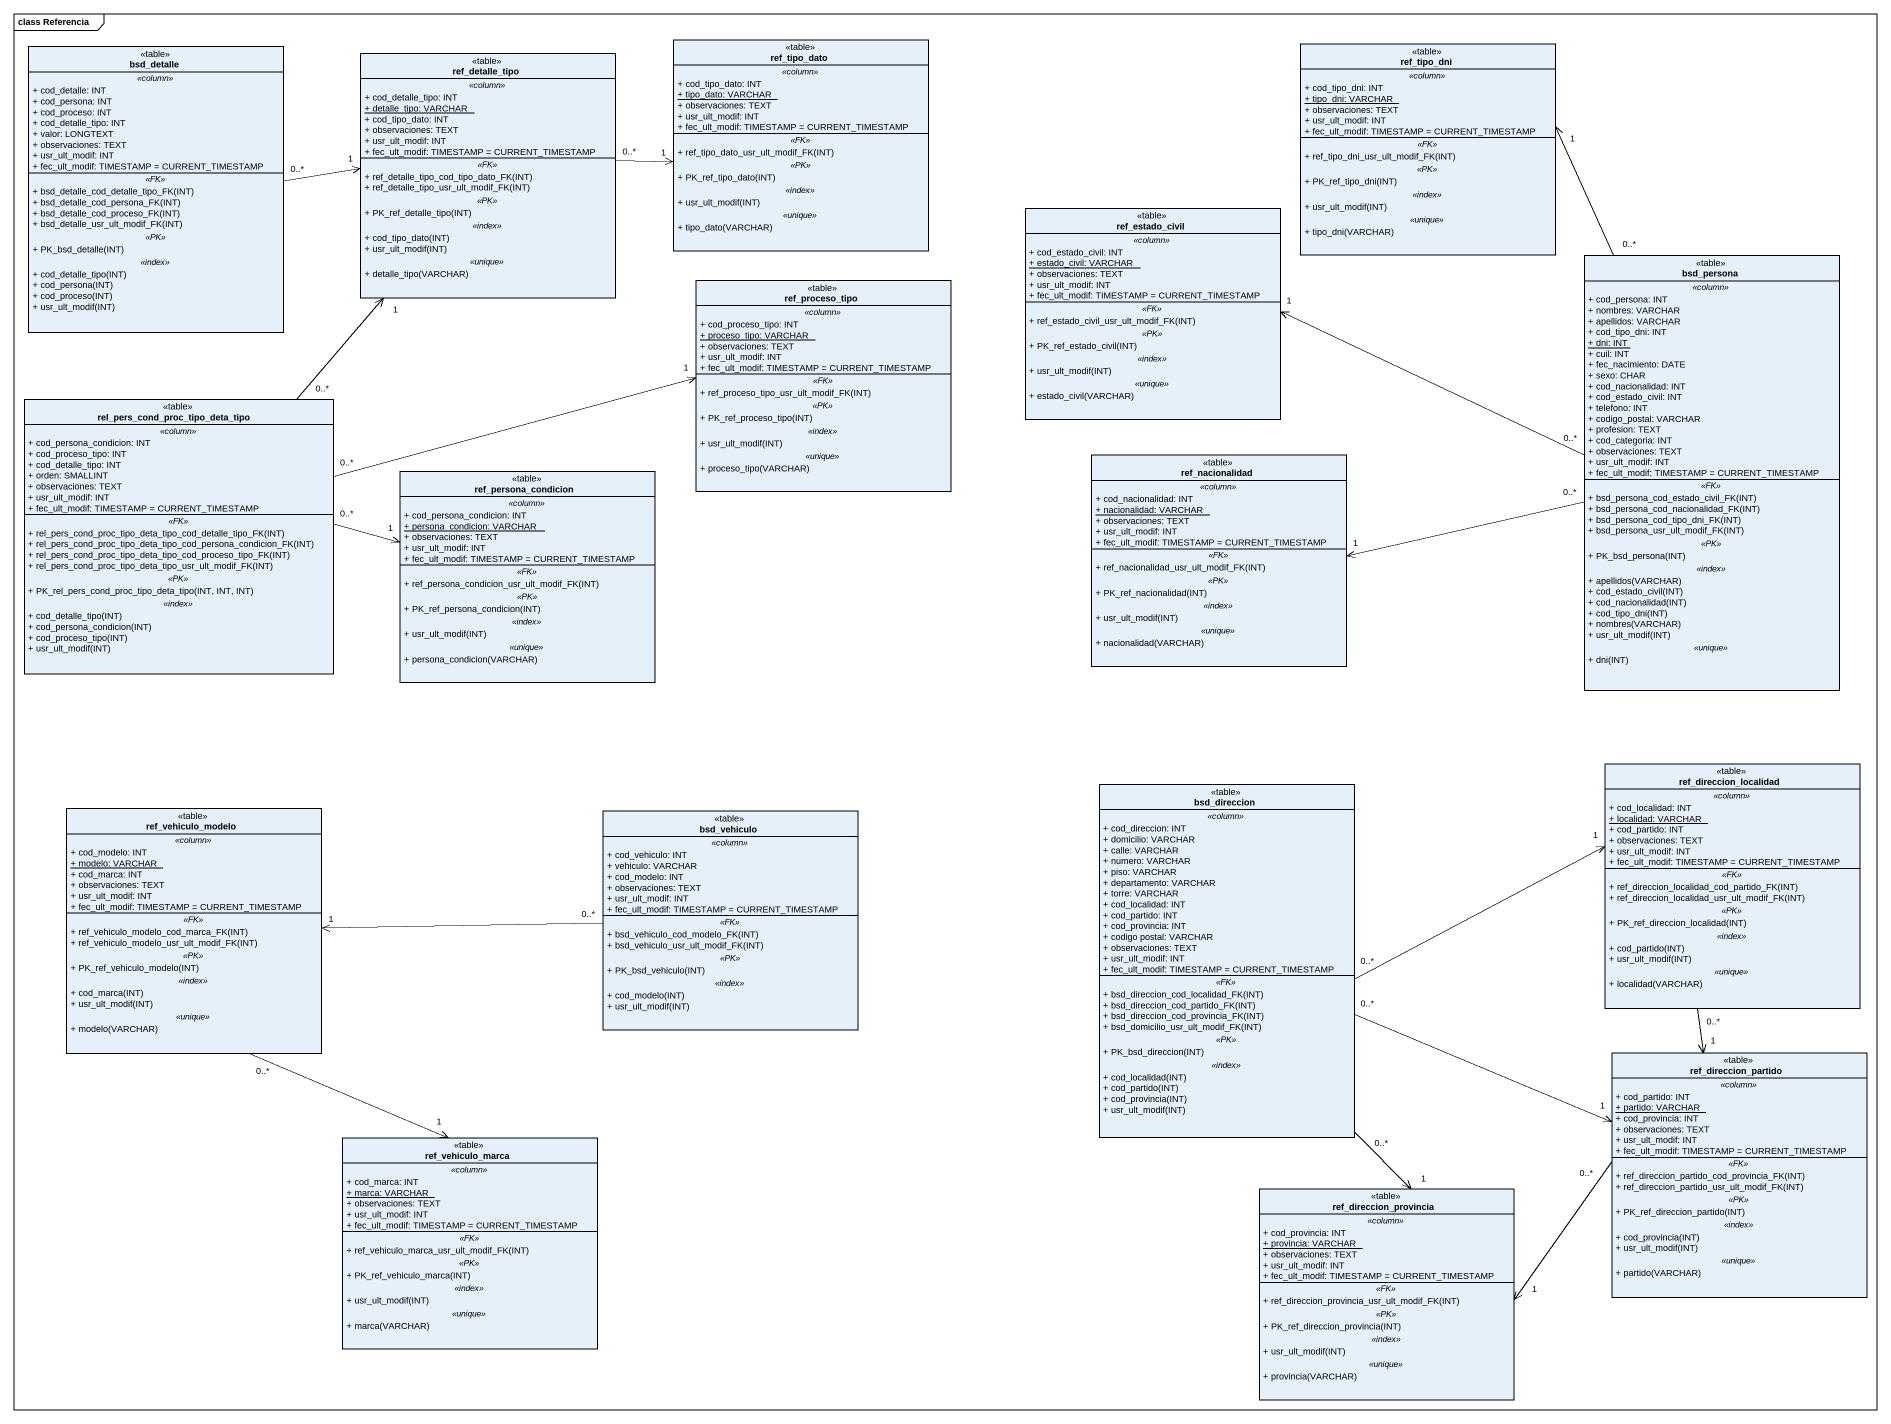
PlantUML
@startuml
mainframe class Referencia
hide circle
hide empty members
skinparam classAttributeIconSize 0
class ref_tipo_dato <<table>> {
  .. <<column>> ..
  + cod_tipo_dato: INT
  {static} + tipo_dato: VARCHAR
  + observaciones: TEXT
  + usr_ult_modif: INT
  + fec_ult_modif: TIMESTAMP = CURRENT_TIMESTAMP
  .. <<FK>> ..
  + ref_tipo_dato_usr_ult_modif_FK(INT)
  .. <<PK>> ..
  + PK_ref_tipo_dato(INT)
  .. <<index>> ..
  + usr_ult_modif(INT)
  .. <<unique>> ..
  + tipo_dato(VARCHAR)
}
class bsd_detalle <<table>> {
  .. <<column>> ..
  + cod_detalle: INT
  + cod_persona: INT
  + cod_proceso: INT
  + cod_detalle_tipo: INT
  + valor: LONGTEXT
  + observaciones: TEXT
  + usr_ult_modif: INT
  + fec_ult_modif: TIMESTAMP = CURRENT_TIMESTAMP
  .. <<FK>> ..
  + bsd_detalle_cod_detalle_tipo_FK(INT)
  + bsd_detalle_cod_persona_FK(INT)
  + bsd_detalle_cod_proceso_FK(INT)
  + bsd_detalle_usr_ult_modif_FK(INT)
  .. <<PK>> ..
  + PK_bsd_detalle(INT)
  .. <<index>> ..
  + cod_detalle_tipo(INT)
  + cod_persona(INT)
  + cod_proceso(INT)
  + usr_ult_modif(INT)
}
class ref_detalle_tipo <<table>> {
  .. <<column>> ..
  + cod_detalle_tipo: INT
  {static} + detalle_tipo: VARCHAR
  + cod_tipo_dato: INT
  + observaciones: TEXT
  + usr_ult_modif: INT
  + fec_ult_modif: TIMESTAMP = CURRENT_TIMESTAMP
  .. <<FK>> ..
  + ref_detalle_tipo_cod_tipo_dato_FK(INT)
  + ref_detalle_tipo_usr_ult_modif_FK(INT)
  .. <<PK>> ..
  + PK_ref_detalle_tipo(INT)
  .. <<index>> ..
  + cod_tipo_dato(INT)
  + usr_ult_modif(INT)
  .. <<unique>> ..
  + detalle_tipo(VARCHAR)
}
class ref_tipo_dni <<table>> {
  .. <<column>> ..
  + cod_tipo_dni: INT
  {static} + tipo_dni: VARCHAR
  + observaciones: TEXT
  + usr_ult_modif: INT
  + fec_ult_modif: TIMESTAMP = CURRENT_TIMESTAMP
  .. <<FK>> ..
  + ref_tipo_dni_usr_ult_modif_FK(INT)
  .. <<PK>> ..
  + PK_ref_tipo_dni(INT)
  .. <<index>> ..
  + usr_ult_modif(INT)
  .. <<unique>> ..
  + tipo_dni(VARCHAR)
}
class ref_estado_civil <<table>> {
  .. <<column>> ..
  + cod_estado_civil: INT
  {static} + estado_civil: VARCHAR
  + observaciones: TEXT
  + usr_ult_modif: INT
  + fec_ult_modif: TIMESTAMP = CURRENT_TIMESTAMP
  .. <<FK>> ..
  + ref_estado_civil_usr_ult_modif_FK(INT)
  .. <<PK>> ..
  + PK_ref_estado_civil(INT)
  .. <<index>> ..
  + usr_ult_modif(INT)
  .. <<unique>> ..
  + estado_civil(VARCHAR)
}
class bsd_persona <<table>> {
  .. <<column>> ..
  + cod_persona: INT
  + nombres: VARCHAR
  + apellidos: VARCHAR
  + cod_tipo_dni: INT
  {static} + dni: INT
  + cuil: INT
  + fec_nacimiento: DATE
  + sexo: CHAR
  + cod_nacionalidad: INT
  + cod_estado_civil: INT
  + telefono: INT
  + codigo_postal: VARCHAR
  + profesion: TEXT
  + cod_categoria: INT
  + observaciones: TEXT
  + usr_ult_modif: INT
  + fec_ult_modif: TIMESTAMP = CURRENT_TIMESTAMP
  .. <<FK>> ..
  + bsd_persona_cod_estado_civil_FK(INT)
  + bsd_persona_cod_nacionalidad_FK(INT)
  + bsd_persona_cod_tipo_dni_FK(INT)
  + bsd_persona_usr_ult_modif_FK(INT)
  .. <<PK>> ..
  + PK_bsd_persona(INT)
  .. <<index>> ..
  + apellidos(VARCHAR)
  + cod_estado_civil(INT)
  + cod_nacionalidad(INT)
  + cod_tipo_dni(INT)
  + nombres(VARCHAR)
  + usr_ult_modif(INT)
  .. <<unique>> ..
  + dni(INT)
}
class ref_proceso_tipo <<table>> {
  .. <<column>> ..
  + cod_proceso_tipo: INT
  {static} + proceso_tipo: VARCHAR
  + observaciones: TEXT
  + usr_ult_modif: INT
  + fec_ult_modif: TIMESTAMP = CURRENT_TIMESTAMP
  .. <<FK>> ..
  + ref_proceso_tipo_usr_ult_modif_FK(INT)
  .. <<PK>> ..
  + PK_ref_proceso_tipo(INT)
  .. <<index>> ..
  + usr_ult_modif(INT)
  .. <<unique>> ..
  + proceso_tipo(VARCHAR)
}
class "rel_pers_cond_proc_tipo_deta_tipo" as rel_pers_cond_proc_tipo <<table>> {
  .. <<column>> ..
  + cod_persona_condicion: INT
  + cod_proceso_tipo: INT
  + cod_detalle_tipo: INT
  + orden: SMALLINT
  + observaciones: TEXT
  + usr_ult_modif: INT
  + fec_ult_modif: TIMESTAMP = CURRENT_TIMESTAMP
  .. <<FK>> ..
  + rel_pers_cond_proc_tipo_deta_tipo_cod_detalle_tipo_FK(INT)
  + rel_pers_cond_proc_tipo_deta_tipo_cod_persona_condicion_FK(INT)
  + rel_pers_cond_proc_tipo_deta_tipo_cod_proceso_tipo_FK(INT)
  + rel_pers_cond_proc_tipo_deta_tipo_usr_ult_modif_FK(INT)
  .. <<PK>> ..
  + PK_rel_pers_cond_proc_tipo_deta_tipo(INT, INT, INT)
  .. <<index>> ..
  + cod_detalle_tipo(INT)
  + cod_persona_condicion(INT)
  + cod_proceso_tipo(INT)
  + usr_ult_modif(INT)
}
class ref_nacionalidad <<table>> {
  .. <<column>> ..
  + cod_nacionalidad: INT
  {static} + nacionalidad: VARCHAR
  + observaciones: TEXT
  + usr_ult_modif: INT
  + fec_ult_modif: TIMESTAMP = CURRENT_TIMESTAMP
  .. <<FK>> ..
  + ref_nacionalidad_usr_ult_modif_FK(INT)
  .. <<PK>> ..
  + PK_ref_nacionalidad(INT)
  .. <<index>> ..
  + usr_ult_modif(INT)
  .. <<unique>> ..
  + nacionalidad(VARCHAR)
}
class ref_persona_condicion <<table>> {
  .. <<column>> ..
  + cod_persona_condicion: INT
  {static} + persona_condicion: VARCHAR
  + observaciones: TEXT
  + usr_ult_modif: INT
  + fec_ult_modif: TIMESTAMP = CURRENT_TIMESTAMP
  .. <<FK>> ..
  + ref_persona_condicion_usr_ult_modif_FK(INT)
  .. <<PK>> ..
  + PK_ref_persona_condicion(INT)
  .. <<index>> ..
  + usr_ult_modif(INT)
  .. <<unique>> ..
  + persona_condicion(VARCHAR)
}
class ref_direccion_localidad <<table>> {
  .. <<column>> ..
  + cod_localidad: INT
  {static} + localidad: VARCHAR
  + cod_partido: INT
  + observaciones: TEXT
  + usr_ult_modif: INT
  + fec_ult_modif: TIMESTAMP = CURRENT_TIMESTAMP
  .. <<FK>> ..
  + ref_direccion_localidad_cod_partido_FK(INT)
  + ref_direccion_localidad_usr_ult_modif_FK(INT)
  .. <<PK>> ..
  + PK_ref_direccion_localidad(INT)
  .. <<index>> ..
  + cod_partido(INT)
  + usr_ult_modif(INT)
  .. <<unique>> ..
  + localidad(VARCHAR)
}
class ref_vehiculo_modelo <<table>> {
  .. <<column>> ..
  + cod_modelo: INT
  {static} + modelo: VARCHAR
  + cod_marca: INT
  + observaciones: TEXT
  + usr_ult_modif: INT
  + fec_ult_modif: TIMESTAMP = CURRENT_TIMESTAMP
  .. <<FK>> ..
  + ref_vehiculo_modelo_cod_marca_FK(INT)
  + ref_vehiculo_modelo_usr_ult_modif_FK(INT)
  .. <<PK>> ..
  + PK_ref_vehiculo_modelo(INT)
  .. <<index>> ..
  + cod_marca(INT)
  + usr_ult_modif(INT)
  .. <<unique>> ..
  + modelo(VARCHAR)
}
class bsd_vehiculo <<table>> {
  .. <<column>> ..
  + cod_vehiculo: INT
  + vehiculo: VARCHAR
  + cod_modelo: INT
  + observaciones: TEXT
  + usr_ult_modif: INT
  + fec_ult_modif: TIMESTAMP = CURRENT_TIMESTAMP
  .. <<FK>> ..
  + bsd_vehiculo_cod_modelo_FK(INT)
  + bsd_vehiculo_usr_ult_modif_FK(INT)
  .. <<PK>> ..
  + PK_bsd_vehiculo(INT)
  .. <<index>> ..
  + cod_modelo(INT)
  + usr_ult_modif(INT)
}
class bsd_direccion <<table>> {
  .. <<column>> ..
  + cod_direccion: INT
  + domicilio: VARCHAR
  + calle: VARCHAR
  + numero: VARCHAR
  + piso: VARCHAR
  + departamento: VARCHAR
  + torre: VARCHAR
  + cod_localidad: INT
  + cod_partido: INT
  + cod_provincia: INT
  + codigo postal: VARCHAR
  + observaciones: TEXT
  + usr_ult_modif: INT
  + fec_ult_modif: TIMESTAMP = CURRENT_TIMESTAMP
  .. <<FK>> ..
  + bsd_direccion_cod_localidad_FK(INT)
  + bsd_direccion_cod_partido_FK(INT)
  + bsd_direccion_cod_provincia_FK(INT)
  + bsd_domicilio_usr_ult_modif_FK(INT)
  .. <<PK>> ..
  + PK_bsd_direccion(INT)
  .. <<index>> ..
  + cod_localidad(INT)
  + cod_partido(INT)
  + cod_provincia(INT)
  + usr_ult_modif(INT)
}
class ref_direccion_partido <<table>> {
  .. <<column>> ..
  + cod_partido: INT
  {static} + partido: VARCHAR
  + cod_provincia: INT
  + observaciones: TEXT
  + usr_ult_modif: INT
  + fec_ult_modif: TIMESTAMP = CURRENT_TIMESTAMP
  .. <<FK>> ..
  + ref_direccion_partido_cod_provincia_FK(INT)
  + ref_direccion_partido_usr_ult_modif_FK(INT)
  .. <<PK>> ..
  + PK_ref_direccion_partido(INT)
  .. <<index>> ..
  + cod_provincia(INT)
  + usr_ult_modif(INT)
  .. <<unique>> ..
  + partido(VARCHAR)
}
class ref_vehiculo_marca <<table>> {
  .. <<column>> ..
  + cod_marca: INT
  {static} + marca: VARCHAR
  + observaciones: TEXT
  + usr_ult_modif: INT
  + fec_ult_modif: TIMESTAMP = CURRENT_TIMESTAMP
  .. <<FK>> ..
  + ref_vehiculo_marca_usr_ult_modif_FK(INT)
  .. <<PK>> ..
  + PK_ref_vehiculo_marca(INT)
  .. <<index>> ..
  + usr_ult_modif(INT)
  .. <<unique>> ..
  + marca(VARCHAR)
}
class ref_direccion_provincia <<table>> {
  .. <<column>> ..
  + cod_provincia: INT
  {static} + provincia: VARCHAR
  + observaciones: TEXT
  + usr_ult_modif: INT
  + fec_ult_modif: TIMESTAMP = CURRENT_TIMESTAMP
  .. <<FK>> ..
  + ref_direccion_provincia_usr_ult_modif_FK(INT)
  .. <<PK>> ..
  + PK_ref_direccion_provincia(INT)
  .. <<index>> ..
  + usr_ult_modif(INT)
  .. <<unique>> ..
  + provincia(VARCHAR)
}
bsd_detalle "0..*" -right-> "1" ref_detalle_tipo
ref_detalle_tipo "0..*" -right-> "1" ref_tipo_dato
bsd_persona "0..*" -up-> "1" ref_tipo_dni
bsd_persona "0..*" -left-> "1" ref_estado_civil
bsd_persona "0..*" -left-> "1" ref_nacionalidad
rel_pers_cond_proc_tipo "0..*" -up-> "1" ref_detalle_tipo
rel_pers_cond_proc_tipo "0..*" -right-> "1" ref_proceso_tipo
rel_pers_cond_proc_tipo "0..*" -right-> "1" ref_persona_condicion
ref_direccion_localidad "0..*" --> "1" ref_direccion_partido
ref_vehiculo_modelo "0..*" --> "1" ref_vehiculo_marca
bsd_vehiculo "0..*" -left-> "1" ref_vehiculo_modelo
bsd_direccion "0..*" -right-> "1" ref_direccion_localidad
bsd_direccion "0..*" -right-> "1" ref_direccion_partido
bsd_direccion "0..*" --> "1" ref_direccion_provincia
ref_direccion_partido "0..*" -left-> "1" ref_direccion_provincia
@enduml
